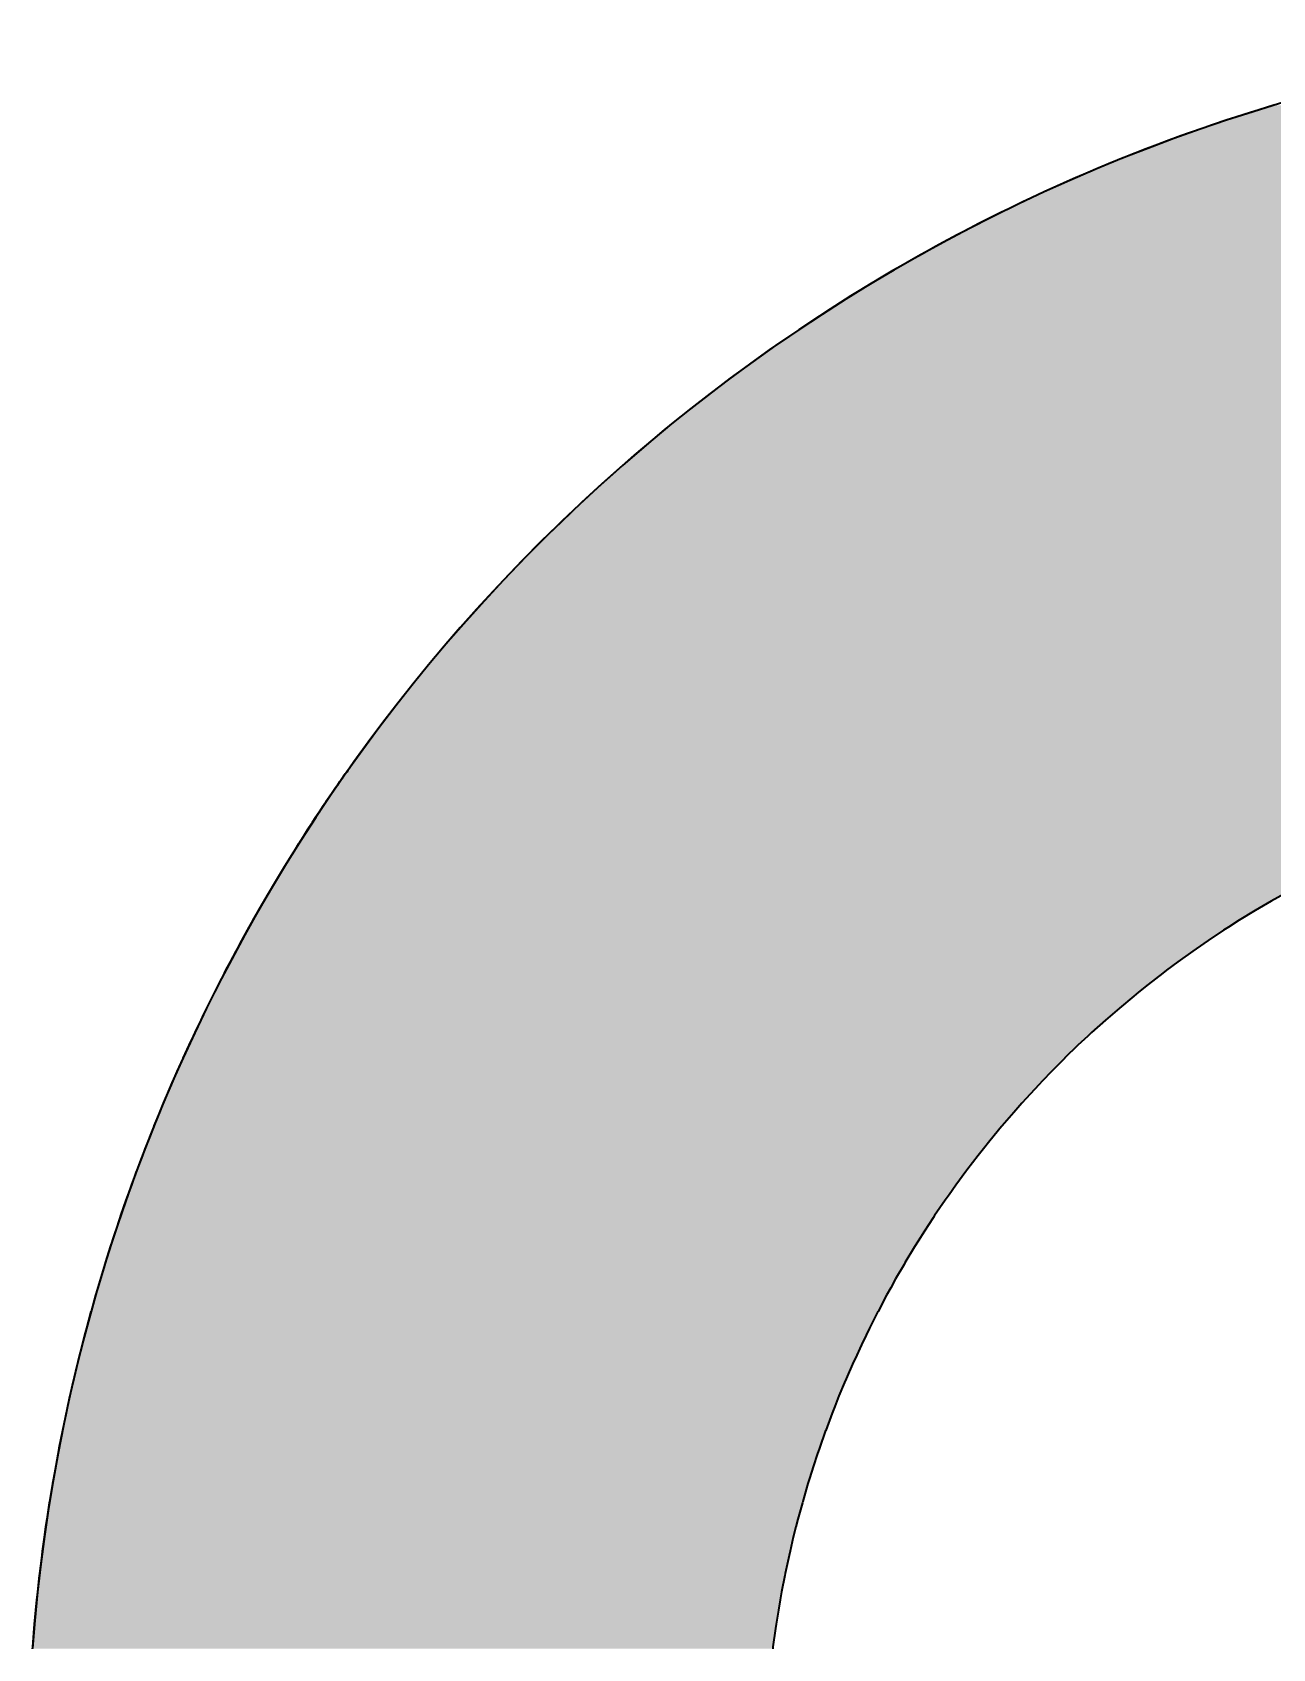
# Model space of a CAD drawing. Header units: inches. Extents: x -225 to -89, y -302 to -258.
# Drawn here: x -168.5619 to -168.4618, y -266.8217 to -266.6912 of the extents above; entities that cross this region are included whole.
import ezdxf

# ---------------------------------------------------------------- set-up
doc = ezdxf.new("R2010")
doc.units = ezdxf.units.IN
doc.header["$MEASUREMENT"] = 0
doc.layers.add('A-Elev-Line-01', color=252, linetype='Continuous', lineweight=35)

# ---------------------------------------------------------------- blocks, each defined once
blk = doc.blocks.new('*U19')
at = {"color": 40, "linetype": 'Continuous'}
for p, q in [((1317.156, 1489.558), (1316.748, 1489.427)), ((1317.855, 1489.783), (1317.156, 1489.558)), ((1318.266, 1489.909), (1317.855, 1489.783)), ((1318.968, 1490.123), (1318.266, 1489.909)), ((1314.953, 1488.81), (1314.548, 1488.668)), ((1315.645, 1489.055), (1314.953, 1488.81)), ((1316.052, 1489.192), (1315.645, 1489.055)), ((1316.748, 1489.427), (1316.052, 1489.192)), ((1312.771, 1488.001), (1312.371, 1487.848)), ((1313.457, 1488.265), (1312.771, 1488.001)), ((1313.859, 1488.414), (1313.457, 1488.265)), ((1314.548, 1488.668), (1313.859, 1488.414)), ((1311.291, 1487.415), (1310.612, 1487.131)), ((1311.688, 1487.574), (1311.291, 1487.415)), ((1312.371, 1487.848), (1311.688, 1487.574)), ((1309.15, 1486.504), (1308.479, 1486.201)), ((1309.542, 1486.674), (1309.15, 1486.504)), ((1310.217, 1486.967), (1309.542, 1486.674)), ((1310.612, 1487.131), (1310.217, 1486.967)), ((1307.423, 1485.714), (1307.035, 1485.533)), ((1308.089, 1486.026), (1307.423, 1485.714)), ((1308.479, 1486.201), (1308.089, 1486.026)), ((1305.989, 1485.025), (1305.331, 1484.695)), ((1306.373, 1485.212), (1305.989, 1485.025)), ((1307.035, 1485.533), (1306.373, 1485.212)), ((1304.295, 1484.163), (1303.917, 1483.966)), ((1304.949, 1484.503), (1304.295, 1484.163)), ((1305.331, 1484.695), (1304.949, 1484.503)), ((1302.892, 1483.415), (1302.248, 1483.057)), ((1303.268, 1483.618), (1302.892, 1483.415)), ((1303.917, 1483.966), (1303.268, 1483.618)), ((1301.875, 1482.85), (1301.236, 1482.483)), ((1302.248, 1483.057), (1301.875, 1482.85)), ((1300.233, 1481.894), (1299.866, 1481.677)), ((1300.867, 1482.27), (1300.233, 1481.894)), ((1301.236, 1482.483), (1300.867, 1482.27)), ((1299.866, 1481.677), (1298.874, 1481.069)), ((1297.891, 1480.447), (1296.916, 1479.812)), ((1298.874, 1481.069), (1297.891, 1480.447)), ((1296.916, 1479.812), (1295.95, 1479.163)), ((1295.95, 1479.163), (1294.994, 1478.501)), ((1294.994, 1478.501), (1294.047, 1477.825)), ((1294.047, 1477.825), (1293.109, 1477.136)), ((1293.109, 1477.136), (1292.182, 1476.434)), ((1291.264, 1475.719), (1290.356, 1474.991)), ((1292.182, 1476.434), (1291.264, 1475.719)), ((1290.356, 1474.991), (1289.459, 1474.251)), ((1289.459, 1474.251), (1288.572, 1473.498)), ((1288.572, 1473.498), (1287.696, 1472.732)), ((1287.696, 1472.732), (1286.83, 1471.955)), ((1286.83, 1471.955), (1285.976, 1471.165)), ((1285.976, 1471.165), (1285.133, 1470.364)), ((1285.133, 1470.364), (1284.301, 1469.55)), ((1284.301, 1469.55), (1283.48, 1468.726)), ((1283.48, 1468.726), (1282.671, 1467.889)), ((1282.671, 1467.889), (1281.874, 1467.042)), ((1281.874, 1467.042), (1281.089, 1466.183)), ((1281.089, 1466.183), (1280.316, 1465.314)), ((1280.316, 1465.314), (1279.556, 1464.433)), ((1279.556, 1464.433), (1278.808, 1463.542)), ((1278.808, 1463.542), (1278.072, 1462.641)), ((1278.072, 1462.641), (1277.349, 1461.729)), ((1277.349, 1461.729), (1276.639, 1460.808)), ((1276.639, 1460.808), (1275.942, 1459.876)), ((1275.942, 1459.876), (1275.258, 1458.935)), ((1275.258, 1458.935), (1275.077, 1458.679)), ((1274.685, 1458.123), (1274.587, 1457.985)), ((1274.774, 1458.249), (1274.685, 1458.123)), ((1274.851, 1458.359), (1274.774, 1458.249)), ((1274.918, 1458.453), (1274.851, 1458.359)), ((1274.972, 1458.531), (1274.918, 1458.453)), ((1275.016, 1458.592), (1274.972, 1458.531)), ((1275.048, 1458.637), (1275.016, 1458.592)), ((1275.068, 1458.666), (1275.048, 1458.637)), ((1275.077, 1458.679), (1275.068, 1458.666)), ((1274.226, 1457.458), (1274.085, 1457.252)), ((1274.357, 1457.648), (1274.226, 1457.458)), ((1274.476, 1457.822), (1274.357, 1457.648)), ((1274.584, 1457.98), (1274.476, 1457.822)), ((1274.587, 1457.985), (1274.584, 1457.98)), ((1273.607, 1456.539), (1273.429, 1456.27)), ((1273.775, 1456.792), (1273.607, 1456.539)), ((1273.93, 1457.025), (1273.775, 1456.792)), ((1273.933, 1457.03), (1273.93, 1457.025)), ((1274.085, 1457.252), (1273.933, 1457.03)), ((1273.241, 1455.986), (1273.048, 1455.686)), ((1273.286, 1456.056), (1273.241, 1455.986)), ((1273.429, 1456.27), (1273.286, 1456.056)), ((1272.634, 1455.042), (1272.418, 1454.697)), ((1272.656, 1455.078), (1272.634, 1455.042)), ((1272.846, 1455.372), (1272.656, 1455.078)), ((1273.048, 1455.686), (1272.846, 1455.372)), ((1272.194, 1454.337), (1272.04, 1454.091)), ((1272.418, 1454.697), (1272.194, 1454.337)), ((1271.726, 1453.573), (1271.482, 1453.169)), ((1271.962, 1453.962), (1271.726, 1453.573)), ((1272.04, 1454.091), (1271.962, 1453.962)), ((1271.235, 1452.751), (1270.982, 1452.318)), ((1271.437, 1453.095), (1271.235, 1452.751)), ((1271.482, 1453.169), (1271.437, 1453.095)), ((1319.607, 1452.751), (1318.837, 1452.318)), ((1270.849, 1452.092), (1270.724, 1451.872)), ((1270.982, 1452.318), (1270.849, 1452.092)), ((1318.451, 1452.092), (1318.075, 1451.872)), ((1318.837, 1452.318), (1318.451, 1452.092)), ((1270.463, 1451.411), (1270.275, 1451.08)), ((1270.724, 1451.872), (1270.463, 1451.411)), ((1317.322, 1451.411), (1316.802, 1451.08)), ((1318.075, 1451.872), (1317.322, 1451.411)), ((1269.928, 1450.449), (1269.715, 1450.06)), ((1270.196, 1450.937), (1269.928, 1450.449)), ((1270.275, 1451.08), (1270.196, 1450.937)), ((1315.841, 1450.449), (1315.279, 1450.06)), ((1316.577, 1450.937), (1315.841, 1450.449)), ((1316.802, 1451.08), (1316.577, 1450.937)), ((1269.655, 1449.947), (1269.381, 1449.432)), ((1269.715, 1450.06), (1269.655, 1449.947)), ((1315.115, 1449.947), (1314.397, 1449.432)), ((1315.279, 1450.06), (1315.115, 1449.947)), ((1269.103, 1448.904), (1268.826, 1448.363)), ((1269.169, 1449.033), (1269.103, 1448.904)), ((1269.381, 1449.432), (1269.169, 1449.033)), ((1313.689, 1448.904), (1312.991, 1448.363)), ((1313.862, 1449.033), (1313.689, 1448.904)), ((1314.397, 1449.432), (1313.862, 1449.033)), ((1268.826, 1448.363), (1268.638, 1447.998)), ((1312.991, 1448.363), (1312.537, 1447.998)), ((1268.545, 1447.81), (1268.264, 1447.243)), ((1268.638, 1447.998), (1268.545, 1447.81)), ((1312.304, 1447.81), (1311.626, 1447.243)), ((1312.537, 1447.998), (1312.304, 1447.81)), ((1267.982, 1446.665), (1267.7, 1446.074)), ((1268.121, 1446.955), (1267.982, 1446.665)), ((1268.264, 1447.243), (1268.121, 1446.955)), ((1310.959, 1446.665), (1310.303, 1446.074)), ((1311.294, 1446.955), (1310.959, 1446.665)), ((1311.626, 1447.243), (1311.294, 1446.955)), ((1267.619, 1445.906), (1267.419, 1445.471)), ((1267.7, 1446.074), (1267.619, 1445.906)), ((1310.123, 1445.906), (1309.658, 1445.471)), ((1310.303, 1446.074), (1310.123, 1445.906)), ((1267.419, 1445.471), (1267.136, 1444.856)), ((1309.658, 1445.471), (1309.024, 1444.856)), ((1266.857, 1444.23), (1266.66, 1443.786)), ((1267.132, 1444.849), (1266.857, 1444.23)), ((1267.136, 1444.856), (1267.132, 1444.849)), ((1308.401, 1444.23), (1307.975, 1443.786)), ((1309.016, 1444.849), (1308.401, 1444.23)), ((1309.024, 1444.856), (1309.016, 1444.849)), ((1266.577, 1443.593), (1266.3, 1442.944)), ((1266.66, 1443.786), (1266.577, 1443.593)), ((1307.79, 1443.593), (1307.191, 1442.944)), ((1307.975, 1443.786), (1307.79, 1443.593)), ((1266.203, 1442.716), (1266.025, 1442.284)), ((1266.3, 1442.944), (1266.203, 1442.716)), ((1306.988, 1442.716), (1306.604, 1442.284)), ((1307.191, 1442.944), (1306.988, 1442.716)), ((1266.025, 1442.284), (1265.76, 1441.64)), ((1306.604, 1442.284), (1306.051, 1441.64)), ((1265.75, 1441.614), (1265.481, 1440.933)), ((1265.76, 1441.64), (1265.75, 1441.614)), ((1306.029, 1441.614), (1305.467, 1440.933)), ((1306.051, 1441.64), (1306.029, 1441.614)), ((1265.333, 1440.558), (1265.214, 1440.242)), ((1265.481, 1440.933), (1265.333, 1440.558)), ((1305.168, 1440.558), (1304.917, 1440.242)), ((1305.467, 1440.933), (1305.168, 1440.558)), ((1265.214, 1440.242), (1264.948, 1439.541)), ((1304.917, 1440.242), (1304.38, 1439.541)), ((1264.921, 1439.47), (1264.689, 1438.83)), ((1264.948, 1439.541), (1264.921, 1439.47)), ((1304.328, 1439.47), (1303.856, 1438.83)), ((1304.38, 1439.541), (1304.328, 1439.47)), ((1264.432, 1438.11), (1264.179, 1437.38)), ((1264.525, 1438.376), (1264.432, 1438.11)), ((1264.689, 1438.83), (1264.525, 1438.376)), ((1303.346, 1438.11), (1302.848, 1437.38)), ((1303.534, 1438.376), (1303.346, 1438.11)), ((1303.856, 1438.83), (1303.534, 1438.376)), ((1264.179, 1437.38), (1264.143, 1437.277)), ((1302.848, 1437.38), (1302.781, 1437.277)), ((1263.933, 1436.642), (1263.778, 1436.172)), ((1264.143, 1437.277), (1263.933, 1436.642)), ((1302.365, 1436.642), (1302.07, 1436.172)), ((1302.781, 1437.277), (1302.365, 1436.642)), ((1263.69, 1435.894), (1263.451, 1435.138)), ((1263.778, 1436.172), (1263.69, 1435.894)), ((1301.895, 1435.894), (1301.438, 1435.138)), ((1302.07, 1436.172), (1301.895, 1435.894)), ((1263.427, 1435.063), (1263.22, 1434.374)), ((1263.451, 1435.138), (1263.427, 1435.063)), ((1301.395, 1435.063), (1300.996, 1434.374)), ((1301.438, 1435.138), (1301.395, 1435.063)), ((1263.22, 1434.374), (1263.093, 1433.949)), ((1300.996, 1434.374), (1300.76, 1433.949)), ((1262.994, 1433.602), (1262.774, 1432.83)), ((1263.093, 1433.949), (1262.994, 1433.602)), ((1300.568, 1433.602), (1300.159, 1432.83)), ((1300.76, 1433.949), (1300.568, 1433.602)), ((1262.771, 1432.822), (1262.559, 1432.034)), ((1262.774, 1432.83), (1262.771, 1432.822)), ((1300.154, 1432.822), (1299.755, 1432.034)), ((1300.159, 1432.83), (1300.154, 1432.822)), ((1262.559, 1432.034), (1262.47, 1431.707)), ((1299.755, 1432.034), (1299.596, 1431.707)), ((1262.351, 1431.239), (1262.183, 1430.579)), ((1262.47, 1431.707), (1262.351, 1431.239)), ((1299.37, 1431.239), (1299.066, 1430.579)), ((1299.596, 1431.707), (1299.37, 1431.239)), ((1262.149, 1430.438), (1261.955, 1429.629)), ((1262.183, 1430.579), (1262.149, 1430.438)), ((1299, 1430.438), (1298.645, 1429.629)), ((1299.066, 1430.579), (1299, 1430.438)), ((1261.911, 1429.448), (1261.768, 1428.814)), ((1261.955, 1429.629), (1261.911, 1429.448)), ((1298.569, 1429.448), (1298.305, 1428.814)), ((1298.645, 1429.629), (1298.569, 1429.448)), ((1261.655, 1428.313), (1261.588, 1427.993)), ((1261.768, 1428.814), (1261.655, 1428.313)), ((1298.106, 1428.313), (1297.979, 1427.993)), ((1298.305, 1428.814), (1298.106, 1428.313)), ((1261.588, 1427.993), (1261.416, 1427.175)), ((1297.979, 1427.993), (1297.672, 1427.175)), ((1261.414, 1427.167), (1261.251, 1426.334)), ((1261.416, 1427.175), (1261.414, 1427.167)), ((1297.669, 1427.167), (1297.375, 1426.334)), ((1297.672, 1427.175), (1297.669, 1427.167)), ((1261.192, 1426.033), (1261.094, 1425.497)), ((1261.251, 1426.334), (1261.192, 1426.033)), ((1297.274, 1426.033), (1297.095, 1425.497)), ((1297.375, 1426.334), (1297.274, 1426.033)), ((1261.094, 1425.497), (1260.984, 1424.888)), ((1297.095, 1425.497), (1296.905, 1424.888)), ((1260.945, 1424.654), (1260.803, 1423.807)), ((1260.984, 1424.888), (1260.945, 1424.654)), ((1296.831, 1424.654), (1296.583, 1423.807)), ((1296.905, 1424.888), (1296.831, 1424.654)), ((1260.792, 1423.741), (1260.672, 1422.955)), ((1260.803, 1423.807), (1260.792, 1423.741)), ((1296.565, 1423.741), (1296.351, 1422.955)), ((1296.583, 1423.807), (1296.565, 1423.741)), ((1260.672, 1422.955), (1260.617, 1422.591)), ((1296.351, 1422.955), (1296.258, 1422.591)), ((1260.549, 1422.099), (1260.457, 1421.438)), ((1260.617, 1422.591), (1260.549, 1422.099)), ((1296.134, 1422.099), (1295.979, 1421.438)), ((1296.258, 1422.591), (1296.134, 1422.099)), ((1260.433, 1421.239), (1260.325, 1420.376)), ((1260.457, 1421.438), (1260.433, 1421.239)), ((1295.933, 1421.239), (1295.747, 1420.376)), ((1295.979, 1421.438), (1295.933, 1421.239)), ((1260.314, 1420.284), (1260.229, 1419.509)), ((1260.325, 1420.376), (1260.314, 1420.284)), ((1295.729, 1420.284), (1295.578, 1419.509)), ((1295.747, 1420.376), (1295.729, 1420.284)), ((1260.187, 1419.127), (1260.14, 1418.639)), ((1260.229, 1419.509), (1260.187, 1419.127)), ((1295.511, 1419.127), (1295.425, 1418.639)), ((1295.578, 1419.509), (1295.511, 1419.127)), ((1260.14, 1418.639), (1260.076, 1417.969)), ((1295.425, 1418.639), (1295.319, 1417.969)), ((1260.06, 1417.767), (1259.988, 1416.893)), ((1260.076, 1417.969), (1260.06, 1417.767)), ((1295.287, 1417.767), (1295.166, 1416.893)), ((1295.319, 1417.969), (1295.287, 1417.767)), ((1259.988, 1416.893), (1259.982, 1416.81)), ((1295.166, 1416.893), (1295.156, 1416.81))]:
    blk.add_line(p, q, dxfattribs=at)
for points in [[(1317.156, 1489.558), (1316.748, 1489.427), (1368.633, 1489.427)], [(1317.855, 1489.783), (1317.156, 1489.558), (1368.237, 1489.558)], [(1318.266, 1489.909), (1317.855, 1489.783), (1367.526, 1489.783)], [(1318.968, 1490.123), (1318.266, 1489.909), (1367.128, 1489.909)], [(1314.953, 1488.81), (1314.548, 1488.668), (1370.833, 1488.668)], [(1315.645, 1489.055), (1314.953, 1488.81), (1370.441, 1488.81)], [(1316.052, 1489.192), (1315.645, 1489.055), (1369.736, 1489.055)], [(1316.748, 1489.427), (1316.052, 1489.192), (1369.341, 1489.192)], [(1312.771, 1488.001), (1312.371, 1487.848), (1373.011, 1487.848)], [(1313.457, 1488.265), (1312.771, 1488.001), (1372.622, 1488.001)], [(1313.859, 1488.414), (1313.457, 1488.265), (1371.925, 1488.265)], [(1314.548, 1488.668), (1313.859, 1488.414), (1371.534, 1488.414)], [(1311.291, 1487.415), (1310.612, 1487.131), (1374.78, 1487.131)], [(1311.688, 1487.574), (1311.291, 1487.415), (1374.091, 1487.415)], [(1312.371, 1487.848), (1311.688, 1487.574), (1373.704, 1487.574)], [(1309.15, 1486.504), (1308.479, 1486.201), (1376.913, 1486.201)], [(1309.542, 1486.674), (1309.15, 1486.504), (1376.233, 1486.504)], [(1310.217, 1486.967), (1309.542, 1486.674), (1375.85, 1486.674)], [(1310.612, 1487.131), (1310.217, 1486.967), (1375.165, 1486.967)], [(1307.423, 1485.714), (1307.035, 1485.533), (1378.348, 1485.533)], [(1308.089, 1486.026), (1307.423, 1485.714), (1377.969, 1485.714)], [(1308.479, 1486.201), (1308.089, 1486.026), (1377.293, 1486.026)], [(1305.989, 1485.025), (1305.331, 1484.695), (1380.061, 1484.695)], [(1306.373, 1485.212), (1305.989, 1485.025), (1379.395, 1485.025)], [(1307.035, 1485.533), (1306.373, 1485.212), (1379.019, 1485.212)], [(1304.295, 1484.163), (1303.917, 1483.966), (1381.467, 1483.966)], [(1304.949, 1484.503), (1304.295, 1484.163), (1381.096, 1484.163)], [(1305.331, 1484.695), (1304.949, 1484.503), (1380.434, 1484.503)], [(1302.892, 1483.415), (1302.248, 1483.057), (1383.143, 1483.057)], [(1303.268, 1483.618), (1302.892, 1483.415), (1382.491, 1483.415)], [(1303.917, 1483.966), (1303.268, 1483.618), (1382.123, 1483.618)], [(1301.875, 1482.85), (1301.236, 1482.483), (1384.155, 1482.483)], [(1302.248, 1483.057), (1301.875, 1482.85), (1383.508, 1482.85)], [(1300.233, 1481.894), (1299.866, 1481.677), (1419.699, 1481.677)], [(1300.867, 1482.27), (1300.233, 1481.894), (1385.158, 1481.894)], [(1301.236, 1482.483), (1300.867, 1482.27), (1384.517, 1482.27)], [(1299.866, 1481.677), (1298.874, 1481.069), (1419.699, 1481.069)], [(1297.891, 1480.447), (1296.916, 1479.812), (1419.699, 1479.812)], [(1298.874, 1481.069), (1297.891, 1480.447), (1419.699, 1480.447)], [(1296.916, 1479.812), (1295.95, 1479.163), (1419.699, 1479.163)], [(1295.95, 1479.163), (1294.994, 1478.501), (1419.699, 1478.501)], [(1294.994, 1478.501), (1294.047, 1477.825), (1419.699, 1477.825)], [(1294.047, 1477.825), (1293.109, 1477.136), (1419.699, 1477.136)], [(1293.109, 1477.136), (1292.182, 1476.434), (1419.699, 1476.434)], [(1291.264, 1475.719), (1290.356, 1474.991), (1419.699, 1474.991)], [(1292.182, 1476.434), (1291.264, 1475.719), (1419.699, 1475.719)], [(1290.356, 1474.991), (1289.459, 1474.251), (1419.699, 1474.251)], [(1289.459, 1474.251), (1288.572, 1473.498), (1419.699, 1473.498)], [(1288.572, 1473.498), (1287.696, 1472.732), (1419.699, 1472.732)], [(1287.696, 1472.732), (1286.83, 1471.955), (1419.699, 1471.955)], [(1286.83, 1471.955), (1285.976, 1471.165), (1419.699, 1471.165)], [(1285.976, 1471.165), (1285.133, 1470.364), (1419.699, 1470.364)], [(1285.133, 1470.364), (1284.301, 1469.55), (1419.699, 1469.55)], [(1284.301, 1469.55), (1283.48, 1468.726), (1419.699, 1468.726)], [(1283.48, 1468.726), (1282.671, 1467.889), (1419.699, 1467.889)], [(1282.671, 1467.889), (1281.874, 1467.042), (1419.699, 1467.042)], [(1281.874, 1467.042), (1281.089, 1466.183), (1419.699, 1466.183)], [(1281.089, 1466.183), (1280.316, 1465.314), (1419.699, 1465.314)], [(1280.316, 1465.314), (1279.556, 1464.433), (1419.699, 1464.433)], [(1279.556, 1464.433), (1278.808, 1463.542), (1419.699, 1463.542)], [(1278.808, 1463.542), (1278.072, 1462.641), (1419.699, 1462.641)], [(1278.072, 1462.641), (1277.349, 1461.729), (1419.699, 1461.729)], [(1277.349, 1461.729), (1276.639, 1460.808), (1419.699, 1460.808)], [(1276.639, 1460.808), (1275.942, 1459.876), (1419.699, 1459.876)], [(1275.942, 1459.876), (1275.258, 1458.935), (1419.699, 1458.935)], [(1275.258, 1458.935), (1275.077, 1458.679), (1419.699, 1458.679)], [(1274.685, 1458.123), (1274.587, 1457.985), (1334.565, 1457.985)], [(1274.774, 1458.249), (1274.685, 1458.123), (1335.41, 1458.123)], [(1274.851, 1458.359), (1274.774, 1458.249), (1336.284, 1458.249)], [(1274.918, 1458.453), (1274.851, 1458.359), (1337.161, 1458.359)], [(1274.972, 1458.531), (1274.918, 1458.453), (1338.039, 1458.453)], [(1275.016, 1458.592), (1274.972, 1458.531), (1338.918, 1458.531)], [(1275.048, 1458.637), (1275.016, 1458.592), (1339.799, 1458.592)], [(1275.068, 1458.666), (1275.048, 1458.637), (1340.681, 1458.637)], [(1275.077, 1458.679), (1275.068, 1458.666), (1341.563, 1458.666)], [(1274.226, 1457.458), (1274.085, 1457.252), (1331.084, 1457.252)], [(1274.357, 1457.648), (1274.226, 1457.458), (1331.942, 1457.458)], [(1274.476, 1457.822), (1274.357, 1457.648), (1332.805, 1457.648)], [(1274.584, 1457.98), (1274.476, 1457.822), (1333.67, 1457.822)], [(1274.587, 1457.985), (1274.584, 1457.98), (1334.539, 1457.98)], [(1273.607, 1456.539), (1273.429, 1456.27), (1327.692, 1456.27)], [(1273.775, 1456.792), (1273.607, 1456.539), (1328.533, 1456.539)], [(1273.93, 1457.025), (1273.775, 1456.792), (1329.379, 1456.792)], [(1273.933, 1457.03), (1273.93, 1457.025), (1330.211, 1457.025)], [(1274.085, 1457.252), (1273.933, 1457.03), (1330.229, 1457.03)], [(1273.241, 1455.986), (1273.048, 1455.686), (1326.025, 1455.686)], [(1273.286, 1456.056), (1273.241, 1455.986), (1326.856, 1455.986)], [(1273.429, 1456.27), (1273.286, 1456.056), (1327.06, 1456.056)], [(1272.634, 1455.042), (1272.418, 1454.697), (1323.568, 1454.697)], [(1272.656, 1455.078), (1272.634, 1455.042), (1324.381, 1455.042)], [(1272.846, 1455.372), (1272.656, 1455.078), (1324.47, 1455.078)], [(1273.048, 1455.686), (1272.846, 1455.372), (1325.2, 1455.372)], [(1272.194, 1454.337), (1272.04, 1454.091), (1322.236, 1454.091)], [(1272.418, 1454.697), (1272.194, 1454.337), (1322.762, 1454.337)], [(1271.726, 1453.573), (1271.482, 1453.169), (1320.384, 1453.169)], [(1271.962, 1453.962), (1271.726, 1453.573), (1321.17, 1453.573)], [(1272.04, 1454.091), (1271.962, 1453.962), (1321.962, 1453.962)], [(1271.235, 1452.751), (1270.982, 1452.318), (1318.837, 1452.318)], [(1271.437, 1453.095), (1271.235, 1452.751), (1319.607, 1452.751)], [(1271.482, 1453.169), (1271.437, 1453.095), (1320.248, 1453.095)], [(1270.849, 1452.092), (1270.724, 1451.872), (1318.075, 1451.872)], [(1270.982, 1452.318), (1270.849, 1452.092), (1318.451, 1452.092)], [(1270.463, 1451.411), (1270.275, 1451.08), (1316.802, 1451.08)], [(1270.724, 1451.872), (1270.463, 1451.411), (1317.322, 1451.411)], [(1269.928, 1450.449), (1269.715, 1450.06), (1315.279, 1450.06)], [(1270.196, 1450.937), (1269.928, 1450.449), (1315.841, 1450.449)], [(1270.275, 1451.08), (1270.196, 1450.937), (1316.577, 1450.937)], [(1269.655, 1449.947), (1269.381, 1449.432), (1314.397, 1449.432)], [(1269.715, 1450.06), (1269.655, 1449.947), (1315.115, 1449.947)], [(1269.103, 1448.904), (1268.826, 1448.363), (1312.991, 1448.363)], [(1269.169, 1449.033), (1269.103, 1448.904), (1313.689, 1448.904)], [(1269.381, 1449.432), (1269.169, 1449.033), (1313.862, 1449.033)], [(1268.826, 1448.363), (1268.638, 1447.998), (1312.537, 1447.998)], [(1268.545, 1447.81), (1268.264, 1447.243), (1311.626, 1447.243)], [(1268.638, 1447.998), (1268.545, 1447.81), (1312.304, 1447.81)], [(1267.982, 1446.665), (1267.7, 1446.074), (1310.303, 1446.074)], [(1268.121, 1446.955), (1267.982, 1446.665), (1310.959, 1446.665)], [(1268.264, 1447.243), (1268.121, 1446.955), (1311.294, 1446.955)], [(1267.619, 1445.906), (1267.419, 1445.471), (1309.658, 1445.471)], [(1267.7, 1446.074), (1267.619, 1445.906), (1310.123, 1445.906)], [(1267.419, 1445.471), (1267.136, 1444.856), (1309.024, 1444.856)], [(1266.857, 1444.23), (1266.66, 1443.786), (1307.975, 1443.786)], [(1267.132, 1444.849), (1266.857, 1444.23), (1308.401, 1444.23)], [(1267.136, 1444.856), (1267.132, 1444.849), (1309.016, 1444.849)], [(1266.577, 1443.593), (1266.3, 1442.944), (1307.191, 1442.944)], [(1266.66, 1443.786), (1266.577, 1443.593), (1307.79, 1443.593)], [(1266.203, 1442.716), (1266.025, 1442.284), (1306.604, 1442.284)], [(1266.3, 1442.944), (1266.203, 1442.716), (1306.988, 1442.716)], [(1266.025, 1442.284), (1265.76, 1441.64), (1306.051, 1441.64)], [(1265.75, 1441.614), (1265.481, 1440.933), (1305.467, 1440.933)], [(1265.76, 1441.64), (1265.75, 1441.614), (1306.029, 1441.614)], [(1265.333, 1440.558), (1265.214, 1440.242), (1304.917, 1440.242)], [(1265.481, 1440.933), (1265.333, 1440.558), (1305.168, 1440.558)], [(1265.214, 1440.242), (1264.948, 1439.541), (1304.38, 1439.541)], [(1264.921, 1439.47), (1264.689, 1438.83), (1303.856, 1438.83)], [(1264.948, 1439.541), (1264.921, 1439.47), (1304.328, 1439.47)], [(1264.432, 1438.11), (1264.179, 1437.38), (1302.848, 1437.38)], [(1264.525, 1438.376), (1264.432, 1438.11), (1303.346, 1438.11)], [(1264.689, 1438.83), (1264.525, 1438.376), (1303.534, 1438.376)], [(1264.179, 1437.38), (1264.143, 1437.277), (1302.781, 1437.277)], [(1263.933, 1436.642), (1263.778, 1436.172), (1302.07, 1436.172)], [(1264.143, 1437.277), (1263.933, 1436.642), (1302.365, 1436.642)], [(1263.69, 1435.894), (1263.451, 1435.138), (1301.438, 1435.138)], [(1263.778, 1436.172), (1263.69, 1435.894), (1301.895, 1435.894)], [(1263.427, 1435.063), (1263.22, 1434.374), (1300.996, 1434.374)], [(1263.451, 1435.138), (1263.427, 1435.063), (1301.395, 1435.063)], [(1263.22, 1434.374), (1263.093, 1433.949), (1300.76, 1433.949)], [(1262.994, 1433.602), (1262.774, 1432.83), (1300.159, 1432.83)], [(1263.093, 1433.949), (1262.994, 1433.602), (1300.568, 1433.602)], [(1262.771, 1432.822), (1262.559, 1432.034), (1299.755, 1432.034)], [(1262.774, 1432.83), (1262.771, 1432.822), (1300.154, 1432.822)], [(1262.559, 1432.034), (1262.47, 1431.707), (1299.596, 1431.707)], [(1262.351, 1431.239), (1262.183, 1430.579), (1299.066, 1430.579)], [(1262.47, 1431.707), (1262.351, 1431.239), (1299.37, 1431.239)], [(1262.149, 1430.438), (1261.955, 1429.629), (1298.645, 1429.629)], [(1262.183, 1430.579), (1262.149, 1430.438), (1299, 1430.438)], [(1261.911, 1429.448), (1261.768, 1428.814), (1298.305, 1428.814)], [(1261.955, 1429.629), (1261.911, 1429.448), (1298.569, 1429.448)], [(1261.655, 1428.313), (1261.588, 1427.993), (1297.979, 1427.993)], [(1261.768, 1428.814), (1261.655, 1428.313), (1298.106, 1428.313)], [(1261.588, 1427.993), (1261.416, 1427.175), (1297.672, 1427.175)], [(1261.414, 1427.167), (1261.251, 1426.334), (1297.375, 1426.334)], [(1261.416, 1427.175), (1261.414, 1427.167), (1297.669, 1427.167)], [(1261.192, 1426.033), (1261.094, 1425.497), (1297.095, 1425.497)], [(1261.251, 1426.334), (1261.192, 1426.033), (1297.274, 1426.033)], [(1261.094, 1425.497), (1260.984, 1424.888), (1296.905, 1424.888)], [(1260.945, 1424.654), (1260.803, 1423.807), (1296.583, 1423.807)], [(1260.984, 1424.888), (1260.945, 1424.654), (1296.831, 1424.654)], [(1260.792, 1423.741), (1260.672, 1422.955), (1296.351, 1422.955)], [(1260.803, 1423.807), (1260.792, 1423.741), (1296.565, 1423.741)], [(1260.672, 1422.955), (1260.617, 1422.591), (1296.258, 1422.591)], [(1260.549, 1422.099), (1260.457, 1421.438), (1295.979, 1421.438)], [(1260.617, 1422.591), (1260.549, 1422.099), (1296.134, 1422.099)], [(1260.433, 1421.239), (1260.325, 1420.376), (1295.747, 1420.376)], [(1260.457, 1421.438), (1260.433, 1421.239), (1295.933, 1421.239)], [(1260.314, 1420.284), (1260.229, 1419.509), (1295.578, 1419.509)], [(1260.325, 1420.376), (1260.314, 1420.284), (1295.729, 1420.284)], [(1260.187, 1419.127), (1260.14, 1418.639), (1295.425, 1418.639)], [(1260.229, 1419.509), (1260.187, 1419.127), (1295.511, 1419.127)], [(1260.14, 1418.639), (1260.076, 1417.969), (1295.319, 1417.969)], [(1260.06, 1417.767), (1259.988, 1416.893), (1295.166, 1416.893)], [(1260.076, 1417.969), (1260.06, 1417.767), (1295.287, 1417.767)], [(1259.988, 1416.893), (1259.982, 1416.81), (1295.156, 1416.81)]]:
    blk.add_solid(points, dxfattribs=at)
at = {"color": 40, "linetype": 'Continuous', "extrusion": (0, 0, -1)}
for points in [[(-1317.156, 1489.558), (-1368.237, 1489.558), (-1368.633, 1489.427)], [(-1317.855, 1489.783), (-1367.526, 1489.783), (-1368.237, 1489.558)], [(-1318.266, 1489.909), (-1367.128, 1489.909), (-1367.526, 1489.783)], [(-1314.953, 1488.81), (-1370.441, 1488.81), (-1370.833, 1488.668)], [(-1315.645, 1489.055), (-1369.736, 1489.055), (-1370.441, 1488.81)], [(-1316.052, 1489.192), (-1369.341, 1489.192), (-1369.736, 1489.055)], [(-1316.748, 1489.427), (-1368.633, 1489.427), (-1369.341, 1489.192)], [(-1312.771, 1488.001), (-1372.622, 1488.001), (-1373.011, 1487.848)], [(-1313.457, 1488.265), (-1371.925, 1488.265), (-1372.622, 1488.001)], [(-1313.859, 1488.414), (-1371.534, 1488.414), (-1371.925, 1488.265)], [(-1314.548, 1488.668), (-1370.833, 1488.668), (-1371.534, 1488.414)], [(-1311.291, 1487.415), (-1374.091, 1487.415), (-1374.78, 1487.131)], [(-1311.688, 1487.574), (-1373.704, 1487.574), (-1374.091, 1487.415)], [(-1312.371, 1487.848), (-1373.011, 1487.848), (-1373.704, 1487.574)], [(-1309.15, 1486.504), (-1376.233, 1486.504), (-1376.913, 1486.201)], [(-1309.542, 1486.674), (-1375.85, 1486.674), (-1376.233, 1486.504)], [(-1310.217, 1486.967), (-1375.165, 1486.967), (-1375.85, 1486.674)], [(-1310.612, 1487.131), (-1374.78, 1487.131), (-1375.165, 1486.967)], [(-1307.423, 1485.714), (-1377.969, 1485.714), (-1378.348, 1485.533)], [(-1308.089, 1486.026), (-1377.293, 1486.026), (-1377.969, 1485.714)], [(-1308.479, 1486.201), (-1376.913, 1486.201), (-1377.293, 1486.026)], [(-1305.989, 1485.025), (-1379.395, 1485.025), (-1380.061, 1484.695)], [(-1306.373, 1485.212), (-1379.019, 1485.212), (-1379.395, 1485.025)], [(-1307.035, 1485.533), (-1378.348, 1485.533), (-1379.019, 1485.212)], [(-1304.295, 1484.163), (-1381.096, 1484.163), (-1381.467, 1483.966)], [(-1304.949, 1484.503), (-1380.434, 1484.503), (-1381.096, 1484.163)], [(-1305.331, 1484.695), (-1380.061, 1484.695), (-1380.434, 1484.503)], [(-1302.892, 1483.415), (-1382.491, 1483.415), (-1383.143, 1483.057)], [(-1303.268, 1483.618), (-1382.123, 1483.618), (-1382.491, 1483.415)], [(-1303.917, 1483.966), (-1381.467, 1483.966), (-1382.123, 1483.618)], [(-1301.875, 1482.85), (-1383.508, 1482.85), (-1384.155, 1482.483)], [(-1302.248, 1483.057), (-1383.143, 1483.057), (-1383.508, 1482.85)], [(-1300.233, 1481.894), (-1419.699, 1481.894), (-1419.699, 1481.677)], [(-1300.867, 1482.27), (-1384.517, 1482.27), (-1385.158, 1481.894)], [(-1301.236, 1482.483), (-1384.155, 1482.483), (-1384.517, 1482.27)], [(-1299.866, 1481.677), (-1419.699, 1481.677), (-1419.699, 1481.069)], [(-1297.891, 1480.447), (-1419.699, 1480.447), (-1419.699, 1479.812)], [(-1298.874, 1481.069), (-1419.699, 1481.069), (-1419.699, 1480.447)], [(-1296.916, 1479.812), (-1419.699, 1479.812), (-1419.699, 1479.163)], [(-1295.95, 1479.163), (-1419.699, 1479.163), (-1419.699, 1478.501)], [(-1294.994, 1478.501), (-1419.699, 1478.501), (-1419.699, 1477.825)], [(-1294.047, 1477.825), (-1419.699, 1477.825), (-1419.699, 1477.136)], [(-1293.109, 1477.136), (-1419.699, 1477.136), (-1419.699, 1476.434)], [(-1291.264, 1475.719), (-1419.699, 1475.719), (-1419.699, 1474.991)], [(-1292.182, 1476.434), (-1419.699, 1476.434), (-1419.699, 1475.719)], [(-1290.356, 1474.991), (-1419.699, 1474.991), (-1419.699, 1474.251)], [(-1289.459, 1474.251), (-1419.699, 1474.251), (-1419.699, 1473.498)], [(-1288.572, 1473.498), (-1419.699, 1473.498), (-1419.699, 1472.732)], [(-1287.696, 1472.732), (-1419.699, 1472.732), (-1419.699, 1471.955)], [(-1286.83, 1471.955), (-1419.699, 1471.955), (-1419.699, 1471.165)], [(-1285.976, 1471.165), (-1419.699, 1471.165), (-1419.699, 1470.364)], [(-1285.133, 1470.364), (-1419.699, 1470.364), (-1419.699, 1469.55)], [(-1284.301, 1469.55), (-1419.699, 1469.55), (-1419.699, 1468.726)], [(-1283.48, 1468.726), (-1419.699, 1468.726), (-1419.699, 1467.889)], [(-1282.671, 1467.889), (-1419.699, 1467.889), (-1419.699, 1467.042)], [(-1281.874, 1467.042), (-1419.699, 1467.042), (-1419.699, 1466.183)], [(-1281.089, 1466.183), (-1419.699, 1466.183), (-1419.699, 1465.314)], [(-1280.316, 1465.314), (-1419.699, 1465.314), (-1419.699, 1464.433)], [(-1279.556, 1464.433), (-1419.699, 1464.433), (-1419.699, 1463.542)], [(-1278.808, 1463.542), (-1419.699, 1463.542), (-1419.699, 1462.641)], [(-1278.072, 1462.641), (-1419.699, 1462.641), (-1419.699, 1461.729)], [(-1277.349, 1461.729), (-1419.699, 1461.729), (-1419.699, 1460.808)], [(-1276.639, 1460.808), (-1419.699, 1460.808), (-1419.699, 1459.876)], [(-1275.942, 1459.876), (-1419.699, 1459.876), (-1419.699, 1458.935)], [(-1275.258, 1458.935), (-1419.699, 1458.935), (-1419.699, 1458.679)], [(-1274.685, 1458.123), (-1335.41, 1458.123), (-1334.565, 1457.985)], [(-1274.774, 1458.249), (-1336.284, 1458.249), (-1335.41, 1458.123)], [(-1274.851, 1458.359), (-1337.161, 1458.359), (-1336.284, 1458.249)], [(-1274.918, 1458.453), (-1338.039, 1458.453), (-1337.161, 1458.359)], [(-1274.972, 1458.531), (-1338.918, 1458.531), (-1338.039, 1458.453)], [(-1275.016, 1458.592), (-1339.799, 1458.592), (-1338.918, 1458.531)], [(-1275.048, 1458.637), (-1340.681, 1458.637), (-1339.799, 1458.592)], [(-1275.068, 1458.666), (-1341.563, 1458.666), (-1340.681, 1458.637)], [(-1275.077, 1458.679), (-1342.446, 1458.679), (-1341.563, 1458.666)], [(-1274.226, 1457.458), (-1331.942, 1457.458), (-1331.084, 1457.252)], [(-1274.357, 1457.648), (-1332.805, 1457.648), (-1331.942, 1457.458)], [(-1274.476, 1457.822), (-1333.67, 1457.822), (-1332.805, 1457.648)], [(-1274.584, 1457.98), (-1334.539, 1457.98), (-1333.67, 1457.822)], [(-1274.587, 1457.985), (-1334.565, 1457.985), (-1334.539, 1457.98)], [(-1273.607, 1456.539), (-1328.533, 1456.539), (-1327.692, 1456.27)], [(-1273.775, 1456.792), (-1329.379, 1456.792), (-1328.533, 1456.539)], [(-1273.93, 1457.025), (-1330.211, 1457.025), (-1329.379, 1456.792)], [(-1273.933, 1457.03), (-1330.229, 1457.03), (-1330.211, 1457.025)], [(-1274.085, 1457.252), (-1331.084, 1457.252), (-1330.229, 1457.03)], [(-1273.241, 1455.986), (-1326.856, 1455.986), (-1326.025, 1455.686)], [(-1273.286, 1456.056), (-1327.06, 1456.056), (-1326.856, 1455.986)], [(-1273.429, 1456.27), (-1327.692, 1456.27), (-1327.06, 1456.056)], [(-1272.634, 1455.042), (-1324.381, 1455.042), (-1323.568, 1454.697)], [(-1272.656, 1455.078), (-1324.47, 1455.078), (-1324.381, 1455.042)], [(-1272.846, 1455.372), (-1325.2, 1455.372), (-1324.47, 1455.078)], [(-1273.048, 1455.686), (-1326.025, 1455.686), (-1325.2, 1455.372)], [(-1272.194, 1454.337), (-1322.762, 1454.337), (-1322.236, 1454.091)], [(-1272.418, 1454.697), (-1323.568, 1454.697), (-1322.762, 1454.337)], [(-1271.726, 1453.573), (-1321.17, 1453.573), (-1320.384, 1453.169)], [(-1271.962, 1453.962), (-1321.962, 1453.962), (-1321.17, 1453.573)], [(-1272.04, 1454.091), (-1322.236, 1454.091), (-1321.962, 1453.962)], [(-1271.235, 1452.751), (-1319.607, 1452.751), (-1318.837, 1452.318)], [(-1271.437, 1453.095), (-1320.248, 1453.095), (-1319.607, 1452.751)], [(-1271.482, 1453.169), (-1320.384, 1453.169), (-1320.248, 1453.095)], [(-1270.849, 1452.092), (-1318.451, 1452.092), (-1318.075, 1451.872)], [(-1270.982, 1452.318), (-1318.837, 1452.318), (-1318.451, 1452.092)], [(-1270.463, 1451.411), (-1317.322, 1451.411), (-1316.802, 1451.08)], [(-1270.724, 1451.872), (-1318.075, 1451.872), (-1317.322, 1451.411)], [(-1269.928, 1450.449), (-1315.841, 1450.449), (-1315.279, 1450.06)], [(-1270.196, 1450.937), (-1316.577, 1450.937), (-1315.841, 1450.449)], [(-1270.275, 1451.08), (-1316.802, 1451.08), (-1316.577, 1450.937)], [(-1269.655, 1449.947), (-1315.115, 1449.947), (-1314.397, 1449.432)], [(-1269.715, 1450.06), (-1315.279, 1450.06), (-1315.115, 1449.947)], [(-1269.103, 1448.904), (-1313.689, 1448.904), (-1312.991, 1448.363)], [(-1269.169, 1449.033), (-1313.862, 1449.033), (-1313.689, 1448.904)], [(-1269.381, 1449.432), (-1314.397, 1449.432), (-1313.862, 1449.033)], [(-1268.826, 1448.363), (-1312.991, 1448.363), (-1312.537, 1447.998)], [(-1268.545, 1447.81), (-1312.304, 1447.81), (-1311.626, 1447.243)], [(-1268.638, 1447.998), (-1312.537, 1447.998), (-1312.304, 1447.81)], [(-1267.982, 1446.665), (-1310.959, 1446.665), (-1310.303, 1446.074)], [(-1268.121, 1446.955), (-1311.294, 1446.955), (-1310.959, 1446.665)], [(-1268.264, 1447.243), (-1311.626, 1447.243), (-1311.294, 1446.955)], [(-1267.619, 1445.906), (-1310.123, 1445.906), (-1309.658, 1445.471)], [(-1267.7, 1446.074), (-1310.303, 1446.074), (-1310.123, 1445.906)], [(-1267.419, 1445.471), (-1309.658, 1445.471), (-1309.024, 1444.856)], [(-1266.857, 1444.23), (-1308.401, 1444.23), (-1307.975, 1443.786)], [(-1267.132, 1444.849), (-1309.016, 1444.849), (-1308.401, 1444.23)], [(-1267.136, 1444.856), (-1309.024, 1444.856), (-1309.016, 1444.849)], [(-1266.577, 1443.593), (-1307.79, 1443.593), (-1307.191, 1442.944)], [(-1266.66, 1443.786), (-1307.975, 1443.786), (-1307.79, 1443.593)], [(-1266.203, 1442.716), (-1306.988, 1442.716), (-1306.604, 1442.284)], [(-1266.3, 1442.944), (-1307.191, 1442.944), (-1306.988, 1442.716)], [(-1266.025, 1442.284), (-1306.604, 1442.284), (-1306.051, 1441.64)], [(-1265.75, 1441.614), (-1306.029, 1441.614), (-1305.467, 1440.933)], [(-1265.76, 1441.64), (-1306.051, 1441.64), (-1306.029, 1441.614)], [(-1265.333, 1440.558), (-1305.168, 1440.558), (-1304.917, 1440.242)], [(-1265.481, 1440.933), (-1305.467, 1440.933), (-1305.168, 1440.558)], [(-1265.214, 1440.242), (-1304.917, 1440.242), (-1304.38, 1439.541)], [(-1264.921, 1439.47), (-1304.328, 1439.47), (-1303.856, 1438.83)], [(-1264.948, 1439.541), (-1304.38, 1439.541), (-1304.328, 1439.47)], [(-1264.432, 1438.11), (-1303.346, 1438.11), (-1302.848, 1437.38)], [(-1264.525, 1438.376), (-1303.534, 1438.376), (-1303.346, 1438.11)], [(-1264.689, 1438.83), (-1303.856, 1438.83), (-1303.534, 1438.376)], [(-1264.179, 1437.38), (-1302.848, 1437.38), (-1302.781, 1437.277)], [(-1263.933, 1436.642), (-1302.365, 1436.642), (-1302.07, 1436.172)], [(-1264.143, 1437.277), (-1302.781, 1437.277), (-1302.365, 1436.642)], [(-1263.69, 1435.894), (-1301.895, 1435.894), (-1301.438, 1435.138)], [(-1263.778, 1436.172), (-1302.07, 1436.172), (-1301.895, 1435.894)], [(-1263.427, 1435.063), (-1301.395, 1435.063), (-1300.996, 1434.374)], [(-1263.451, 1435.138), (-1301.438, 1435.138), (-1301.395, 1435.063)], [(-1263.22, 1434.374), (-1300.996, 1434.374), (-1300.76, 1433.949)], [(-1262.994, 1433.602), (-1300.568, 1433.602), (-1300.159, 1432.83)], [(-1263.093, 1433.949), (-1300.76, 1433.949), (-1300.568, 1433.602)], [(-1262.771, 1432.822), (-1300.154, 1432.822), (-1299.755, 1432.034)], [(-1262.774, 1432.83), (-1300.159, 1432.83), (-1300.154, 1432.822)], [(-1262.559, 1432.034), (-1299.755, 1432.034), (-1299.596, 1431.707)], [(-1262.351, 1431.239), (-1299.37, 1431.239), (-1299.066, 1430.579)], [(-1262.47, 1431.707), (-1299.596, 1431.707), (-1299.37, 1431.239)], [(-1262.149, 1430.438), (-1299, 1430.438), (-1298.645, 1429.629)], [(-1262.183, 1430.579), (-1299.066, 1430.579), (-1299, 1430.438)], [(-1261.911, 1429.448), (-1298.569, 1429.448), (-1298.305, 1428.814)], [(-1261.955, 1429.629), (-1298.645, 1429.629), (-1298.569, 1429.448)], [(-1261.655, 1428.313), (-1298.106, 1428.313), (-1297.979, 1427.993)], [(-1261.768, 1428.814), (-1298.305, 1428.814), (-1298.106, 1428.313)], [(-1261.588, 1427.993), (-1297.979, 1427.993), (-1297.672, 1427.175)], [(-1261.414, 1427.167), (-1297.669, 1427.167), (-1297.375, 1426.334)], [(-1261.416, 1427.175), (-1297.672, 1427.175), (-1297.669, 1427.167)], [(-1261.192, 1426.033), (-1297.274, 1426.033), (-1297.095, 1425.497)], [(-1261.251, 1426.334), (-1297.375, 1426.334), (-1297.274, 1426.033)], [(-1261.094, 1425.497), (-1297.095, 1425.497), (-1296.905, 1424.888)], [(-1260.945, 1424.654), (-1296.831, 1424.654), (-1296.583, 1423.807)], [(-1260.984, 1424.888), (-1296.905, 1424.888), (-1296.831, 1424.654)], [(-1260.792, 1423.741), (-1296.565, 1423.741), (-1296.351, 1422.955)], [(-1260.803, 1423.807), (-1296.583, 1423.807), (-1296.565, 1423.741)], [(-1260.672, 1422.955), (-1296.351, 1422.955), (-1296.258, 1422.591)], [(-1260.549, 1422.099), (-1296.134, 1422.099), (-1295.979, 1421.438)], [(-1260.617, 1422.591), (-1296.258, 1422.591), (-1296.134, 1422.099)], [(-1260.433, 1421.239), (-1295.933, 1421.239), (-1295.747, 1420.376)], [(-1260.457, 1421.438), (-1295.979, 1421.438), (-1295.933, 1421.239)], [(-1260.314, 1420.284), (-1295.729, 1420.284), (-1295.578, 1419.509)], [(-1260.325, 1420.376), (-1295.747, 1420.376), (-1295.729, 1420.284)], [(-1260.187, 1419.127), (-1295.511, 1419.127), (-1295.425, 1418.639)], [(-1260.229, 1419.509), (-1295.578, 1419.509), (-1295.511, 1419.127)], [(-1260.14, 1418.639), (-1295.425, 1418.639), (-1295.319, 1417.969)], [(-1260.06, 1417.767), (-1295.287, 1417.767), (-1295.166, 1416.893)], [(-1260.076, 1417.969), (-1295.319, 1417.969), (-1295.287, 1417.767)], [(-1259.988, 1416.893), (-1295.166, 1416.893), (-1295.156, 1416.81)]]:
    blk.add_solid(points, dxfattribs=at)
blk = doc.blocks.new('144')
at = {"color": 40}
blk.add_arc((-315.61912, 40.68471), 0.14091, 59.204, 175.7397, dxfattribs=at)
at = {"color": 40, "linetype": 'Continuous', "xscale": 0.0016989692132326, "yscale": 0.0016989692132326, "zscale": 0.0016989692132326}
blk.add_blockref('*U19', (-317.90032, 38.28806), dxfattribs=at)

msp = doc.modelspace()

# ---------------------------------------------------------------- block references
at = {"layer": 'A-Elev-Line-01'}
msp.add_blockref('144', (147.19772, -307.51684), dxfattribs=at)

doc.saveas('drawing.dxf')
